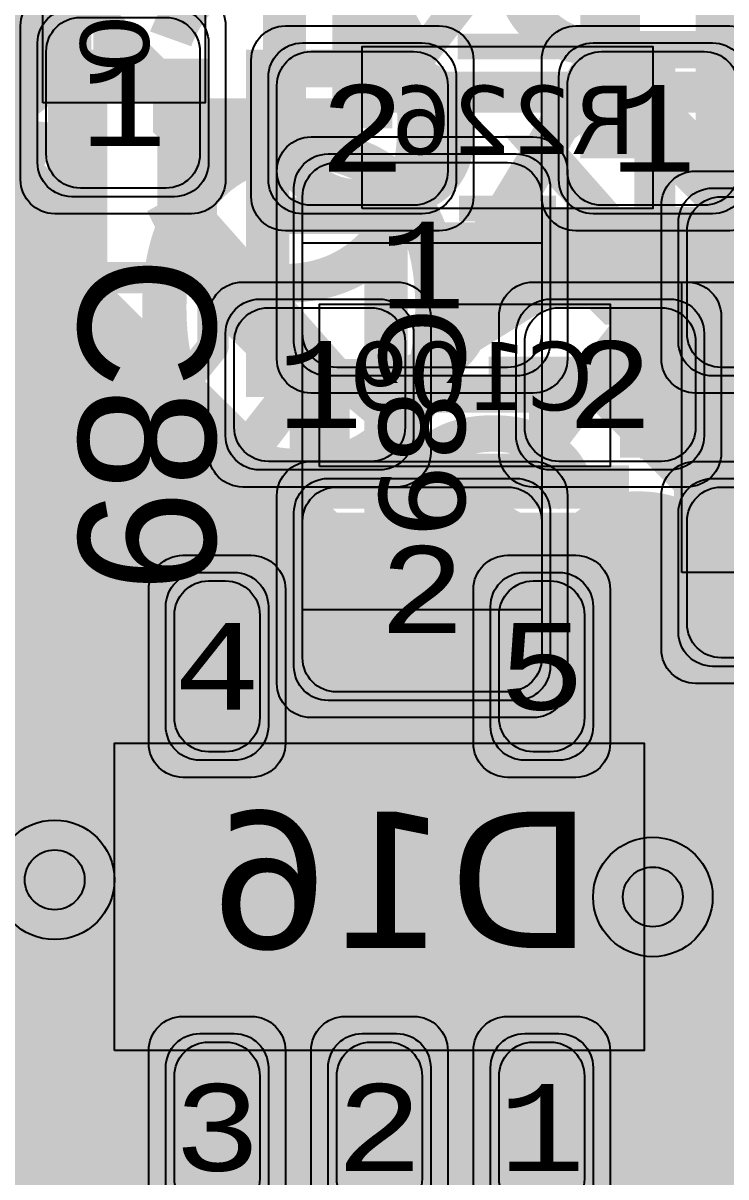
# Model space of a CAD drawing. Extents: x -98 to 119, y -207 to 98.
# Drawn here: x 20.41 to 24.53, y 19.36 to 26.12 of the extents above; entities that cross this region are included whole.
import ezdxf
from ezdxf.enums import TextEntityAlignment as Align

# ---------------------------------------------------------------- set-up
doc = ezdxf.new("R2010")
doc.units = 0
doc.header["$MEASUREMENT"] = 0
for name, color, linetype in [('ASSEMBLY_OUTLINES_BTM', 191, 'CONTINUOUS'), ('ASSEMBLY_OUTLINES_TOP', 102, 'CONTINUOUS'), ('ASSEMBLY_PART_NUMBERS_BTM', 191, 'CONTINUOUS'), ('ASSEMBLY_PART_NUMBERS_TOP', 102, 'CONTINUOUS'), ('ASSEMBLY_REF_DES_BTM', 191, 'CONTINUOUS'), ('ASSEMBLY_REF_DES_TOP', 102, 'CONTINUOUS'), ('BOARD_OUTLINE', 10, 'CONTINUOUS'), ('DRILL_DRAWING', 21, 'CONTINUOUS'), ('GENERATED_SILKSCREEN_BTM', 255, 'CONTINUOUS'), ('GENERATED_SILKSCREEN_TOP', 140, 'CONTINUOUS'), ('MANUFACTURING_OUTLINES', 10, 'CONTINUOUS'), ('PART_PADS_SMD_BTM', 230, 'CONTINUOUS'), ('PART_PADS_SMD_TOP', 150, 'CONTINUOUS'), ('PIN_NUMBERS_BTM', 8, 'CONTINUOUS'), ('PIN_NUMBERS_TOP', 8, 'CONTINUOUS'), ('PLACEMENT_OUTLINES_BTM', 222, 'CONTINUOUS'), ('PLACEMENT_OUTLINES_TOP', 130, 'CONTINUOUS'), ('PLANE_DATA_LAYER_BOTTOM', 230, 'CONTINUOUS'), ('PLANE_DATA_LAYER_TOP', 150, 'CONTINUOUS'), ('PLANE_SHAPES_LAYER_BOTTOM', 230, 'CONTINUOUS'), ('PLANE_SHAPES_LAYER_TOP', 150, 'CONTINUOUS'), ('ROUTE_BORDER', 151, 'CONTINUOUS'), ('SILKSCREEN_OUTLINES_BTM', 211, 'CONTINUOUS'), ('SILKSCREEN_OUTLINES_TOP', 150, 'CONTINUOUS'), ('SILKSCREEN_REF_DES_TOP', 150, 'CONTINUOUS'), ('SOLDERMASK_PADS_BTM', 12, 'CONTINUOUS'), ('SOLDERMASK_PADS_TOP', 180, 'CONTINUOUS'), ('SOLDERPASTE_PADS_BTM', 12, 'CONTINUOUS'), ('SOLDERPASTE_PADS_TOP', 180, 'CONTINUOUS'), ('TRACES_LAYER_BOTTOM', 230, 'CONTINUOUS'), ('TRACES_LAYER_TOP', 150, 'CONTINUOUS'), ('VIA_HOLES_LAYER_BOTTOM', 30, 'CONTINUOUS'), ('VIA_HOLES_LAYER_TOP', 30, 'CONTINUOUS'), ('VIA_PADS_LAYER_BOTTOM', 230, 'CONTINUOUS'), ('VIA_PADS_LAYER_TOP', 150, 'CONTINUOUS')]:
    doc.layers.add(name, color=color, linetype=linetype)
doc.styles.add('COURIER_NEW', font='COUR.TTF')
doc.styles.add('VERDANA', font='verdana.TTF')
doc.styles.add('VERIBEST_GERBER_0', font='txt')

msp = doc.modelspace()

# ---------------------------------------------------------------- hatches: boundary and pattern name
at = {"layer": 'PLANE_DATA_LAYER_BOTTOM'}
h = msp.add_hatch(color=256, dxfattribs=at)
h.paths.add_polyline_path([(-96.5, 0, -1), (96.5, 0, -1)], flags=0)
h.paths.add_polyline_path([(92.251979, -7.43598, 0.72698816), (92.479659, -3.637852, -0.30860979), (92.431259, -3.566904, -0.00963525), (92.431316, -3.563968, 0.00963501), (92.5, -0.000006), (92.5, 0.000001, 0.05332526), (90.407665, 19.562826, -0.05332692), (90.405941, 19.578942), (90.405941, 19.578943, -0.23821791), (90.436919, 19.640273, 0.66175504), (89.584154, 23.221888, -0.29529758), (89.523137, 23.277841, 0.02240102), (87.08146, 31.194059, -0.0862063), (87.076996, 31.219756), (87.076996, 31.219757, -0.21018391), (87.101696, 31.275919, 0.67938251), (85.774921, 34.749845, -0.30186499), (85.705267, 34.797373, 0.04791583), (77.514669, 50.475005, -0.14530744), (77.502324, 50.516585, -0.1239887), (77.511414, 50.552678, 0.60660899), (75.516892, 53.486368, -0.27423899), (75.44586, 53.517962, 0.02152308), (70.565432, 59.806101, -0.17759524), (70.547363, 59.855368), (70.547363, 59.855369, -0.1118333), (70.5548, 59.888203, 0.66175545), (68.116894, 62.64715, -0.29529737), (68.036725, 62.667806, 0.05833458), (51.722715, 76.687749, -0.24933783), (51.689123, 76.750923), (51.689123, 76.750924, -0.06075989), (51.691357, 76.76924, 0.7149664), (48.509213, 78.818582, -0.31487112), (48.42205, 78.81342, 0.02280668), (41.042088, 82.896302, -0.28513695), (40.999698, 82.964591), (40.999698, 82.964596, -0.00424702), (40.999709, 82.965891, 0.64704661), (37.697353, 84.5176, -0.28975486), (37.616734, 84.505806, 0.05294354), (19.031563, 90.52099, -0.30833592), (18.972104, 90.582877, 0.69698225), (15.284156, 91.27756, -0.30833961), (15.206255, 91.241547, 0.02237069), (6.993138, 92.235275, -0.31520437), (6.925536, 92.290658, 0.71588806), (3.14462, 92.496703, -0.31520526), (3.0714, 92.448994, 0.06346806), (-20.215283, 90.264015, -0.32014225), (-20.296827, 90.298428, 0.72963938), (-23.995319, 89.386755, -0.32014403), (-24.051528, 89.318386, 0.01866354), (-30.645576, 87.275991, -0.30986574), (-30.72878, 87.298418, 0.70117084), (-34.249879, 85.978007, -0.00275269), (-34.249874, 85.977168, -0.30685575), (-34.29782, 85.9064, 0.04916641), (-50.410548, 77.556603, -0.32354836), (-50.499711, 77.561018, 0.73921276), (-53.660594, 75.408706, -0.07516987), (-53.657188, 75.386179), (-53.657188, 75.386178, -0.24247942), (-53.68916, 75.324127, 0.01996774), (-59.527063, 70.80098, -0.29848709), (-59.610009, 70.791065, 0.55672441), (-62.5, 69), (-62.5, 68.999999, 0.08270852), (-62.392031, 68.351756, -0.29848757), (-62.412702, 68.270818, 0.06718659), (-78.279974, 49.27977, -0.27781781), (-78.350169, 49.24438, 0.43635087), (-80.5, 47.25), (-80.5, 47.249999, 0.14146633), (-80.192238, 46.184011, -0.14146588), (-80.180512, 46.143397), (-80.180512, 46.143396, -0.13119073), (-80.190652, 46.105416, 0.01929482), (-83.506407, 39.786053, -0.3122068), (-83.581614, 39.742899, 0.43912347), (-85.75, 37.75, 0.20482962), (-85.131688, 36.303992, -0.20483071), (-85.10813, 36.248899), (-85.10813, 36.248898, -0.10091901), (-85.114214, 36.219062, 0.04809776), (-90.466303, 19.289839, -0.31487042), (-90.530154, 19.230281, 0.71496565), (-91.24073, 15.512631, -0.26937831), (-91.202277, 15.446437), (-91.202277, 15.446436, -0.04192983), (-91.203345, 15.433723, 0.01884133), (-92.106444, 8.523669, -0.32827121), (-92.166453, 8.456161, 0.35402801), (-93.75, 6.5), (-93.75, 6.499999, 0.3147083), (-92.438077, 4.622088, -0.31470689), (-92.388093, 4.55054), (-92.388093, 4.550537, -0.01228575), (-92.388185, 4.546794, 0.01229418), (-92.5, 0.00001), (-92.5, -0.000004, 0.05293339), (-90.438132, -19.421494, -0.32940864), (-90.475468, -19.504015, 0.27173254), (-91.5, -21.25, 0.40159771), (-89.586502, -23.248128, -0.32940451), (-89.516056, -23.305059, 0.02130735), (-87.207653, -30.839509, -0.32217733), (-87.232533, -30.924924, 0.23066593), (-88, -32.499999), (-88, -32.5, 0.43149503), (-85.882787, -34.496562, -0.3221788), (-85.807634, -34.544174, 0.04801617), (-77.643233, -50.277018, -0.30387878), (-77.644537, -50.3618, 0.152519), (-78, -51.499999), (-78, -51.5, 0.48198292), (-75.552374, -53.449264, -0.30388342), (-75.473145, -53.479475, 0.02199125), (-70.483925, -59.90214, -0.3186215), (-70.47622, -59.989968, 0.72539906), (-67.952631, -62.834176, -0.31862421), (-67.866344, -62.852281, 0.06239253), (-50.265124, -77.650932, -0.25435623), (-50.230332, -77.714899), (-50.230332, -77.7149, -0.03445317), (-50.231054, -77.725364, 0.03445193), (-50.25, -78), (-50.25, -78.000001, 0.60330822), (-47.119729, -79.649997, -0.29136265), (-47.037917, -79.64725, 0.02294124), (-39.54278, -83.621879, -0.2900128), (-39.499155, -83.690765), (-39.499155, -83.690766, -0.00713035), (-39.499186, -83.692939, 0.00713296), (-39.5, -83.749994), (-39.5, -83.75, 0.65808296), (-36.126004, -85.203319, -0.29776298), (-36.043963, -85.188513, 0.04901634), (-18.771876, -90.575199, -0.30186131), (-18.712566, -90.635139, 0.67938177), (-15.056336, -91.31372, -0.30186438), (-14.979467, -91.279054, 0.02174912), (-6.993138, -92.235275, -0.31520437), (-6.925536, -92.290658, 0.71588806), (-3.14462, -92.496703, -0.31520526), (-3.0714, -92.448994, 0.06250827), (19.869968, -90.340657, -0.3455664), (19.954737, -90.381493, 0.79435682), (23.75, -89.500001), (23.75, -89.499973, 0.00508686), (23.749586, -89.459281, -0.34558849), (23.806159, -89.384097, 0.02146945), (31.383958, -87.013201, -0.31444693), (31.468175, -87.035889, 0.70013084), (35, -85.75), (35, -85.749988, 0.00909926), (34.998675, -85.677212, -0.00905723), (34.998625, -85.674452), (34.998625, -85.674439, -0.3044722), (35.045955, -85.60392, 0.04798546), (50.721249, -77.353765, -0.31444166), (50.808431, -77.356288, 0.61621831), (54, -75.75), (54, -75.749999, 0.06775817), (53.927211, -75.215343, -0.06775352), (53.924438, -75.194974), (53.924438, -75.194973, -0.24153729), (53.95619, -75.13308, 0.02236582), (60.452055, -70.01285, -0.31311155), (60.538488, -70.003709, 0.71009535), (63.344013, -67.475653, -0.09971759), (63.33807, -67.446151), (63.33807, -67.44615, -0.20692806), (63.362073, -67.390635, 0.05820555), (77.187807, -50.973449, -0.31748667), (77.269693, -50.94147, 0.72222414), (79.294241, -47.729048, -0.17387366), (79.276877, -47.680625, -0.13609457), (79.287761, -47.641379, 0.02052348), (82.926938, -40.980152, -0.3530032), (83.013777, -40.939997, 0.48811211), (85.5, -39), (85.5, -38.999999, 0.2400736), (84.675602, -37.381988, -0.24007295), (84.644192, -37.320342), (84.644192, -37.320341, -0.10410562), (84.650658, -37.289623, 0.05054674), (90.411157, -19.546683, -0.32146983), (90.476988, -19.487077, 0.38127918), (92.25, -17.5, 0.2751437), (91.203224, -15.741772, -0.27514249), (91.163342, -15.674784), (91.163342, -15.674783, -0.04255495), (91.164442, -15.661882, 0.02223578), (92.195155, -7.50356, -0.31919634)], flags=0)
at = {"layer": 'PLANE_DATA_LAYER_TOP'}
for points in [[(24.45, 22.9), (23.9238, 22.9)], [(23.3, 22.8), (23.8262, 22.8)], [(22.75, 22.35), (22.75, 21.8238)]]:
    msp.add_hatch(color=256, dxfattribs=at).paths.add_polyline_path(points, is_closed=False, flags=0)
at = {"layer": 'PLANE_SHAPES_LAYER_BOTTOM'}
h = msp.add_hatch(color=256, dxfattribs=at)
h.paths.add_polyline_path([(-96.5, 0, -1), (96.5, 0, -1)], flags=0)
h.paths.add_polyline_path([(-92.5, 0, -1), (92.5, 0, -1)], flags=0)
at = {"layer": 'PLANE_SHAPES_LAYER_TOP'}
h = msp.add_hatch(color=256, dxfattribs=at)
h.paths.add_polyline_path([(-96.31345, 0, -1), (96.81345, 0, -1)], flags=0)
h.paths.add_polyline_path([(-92.25, 0, -1), (92.75, 0, -1)], flags=0)
h = msp.add_hatch(color=256, dxfattribs=at)
h.paths.add_polyline_path([(46.25, -35.15), (43.875, -38), (28.75, -38), (32.25, -34.5), (32.25, -30.5), (35.75, -30.5), (35.75, -27), (14.25, -27), (14.25, -24), (-10, -24), (-10, -18.75), (1.75, -18.75), (1.75, -9.25), (-10, -9.25), (-10, 32.75), (1.75, 32.75), (1.75, 34.25), (20.25, 34.25), (20.25, 25.25), (22.25, 23.25), (34.5, 23.25), (34.5, -26.5), (41.25, -26.5), (41.25, -20.5), (46.25, -20.5)])
h.paths.add_polyline_path([(-8.75, 10.25), (-8.75, 19.5), (1.25, 19.5), (1.25, 10.25)], flags=16)
h.paths.add_polyline_path([(6, 27.25), (6, 29.75), (15.45, 29.75), (15.45, 27.25)], flags=16)
at = {"layer": 'VIA_HOLES_LAYER_BOTTOM'}
h = msp.add_hatch(color=256, dxfattribs=at)
edge = h.paths.add_edge_path()
edge.add_arc((20.6, 21.1), 0.175, 0, 360)
h = msp.add_hatch(color=256, dxfattribs=at)
edge = h.paths.add_edge_path()
edge.add_arc((24.1, 21), 0.175, 0, 360)
at = {"layer": 'VIA_HOLES_LAYER_TOP'}
h = msp.add_hatch(color=256, dxfattribs=at)
edge = h.paths.add_edge_path()
edge.add_arc((20.6, 21.1), 0.175, 0, 360)
h = msp.add_hatch(color=256, dxfattribs=at)
edge = h.paths.add_edge_path()
edge.add_arc((24.1, 21), 0.175, 0, 360)

# ---------------------------------------------------------------- linework, layer by layer
at = {"layer": 'ASSEMBLY_OUTLINES_BTM'}
for points in [[(20.53, 25.65), (20.53, 27.35), (21.48, 27.35), (21.48, 25.65)], [(22.4, 25.03), (22.4, 25.98), (24.1, 25.98), (24.1, 25.03)], [(22.15, 23.52), (22.15, 24.47), (23.85, 24.47), (23.85, 23.52)]]:
    msp.add_lwpolyline(points, close=True, dxfattribs=at)
at = {"layer": 'ASSEMBLY_OUTLINES_BTM', "const_width": 0.1}
msp.add_lwpolyline([(20.95, 20.1), (20.95, 21.9), (24.05, 21.9), (24.05, 20.1)], close=True, dxfattribs=at)
at = {"layer": 'ASSEMBLY_OUTLINES_TOP'}
for points in [[(22.05, 22.68), (22.05, 24.83), (23.45, 24.83), (23.45, 22.68)], [(24.27, 22.9), (24.27, 24.6), (25.22, 24.6), (25.22, 22.9)]]:
    msp.add_lwpolyline(points, close=True, dxfattribs=at)
at = {"layer": 'BOARD_OUTLINE', "const_width": 0.1}
msp.add_lwpolyline([(-97.5, 0, -1), (97.5, 0, -1)], format="xyb", close=True, dxfattribs=at)
at = {"layer": 'GENERATED_SILKSCREEN_BTM', "const_width": 0.15}
for points in [[(23.542098, 25.980005, 0.00001223), (23.542089, 25.979995), (22.957911, 25.979995, 0.00001223), (22.957902, 25.980005), (23.542098, 25.980005)], [(23.533844, 25.029995), (22.966156, 25.029995, 0.00001164), (22.966164, 25.030005), (23.533836, 25.030005, 0.00001164), (23.533844, 25.029995)], [(23.283844, 24.470005, 0.00001164), (23.283836, 24.469995), (22.716164, 24.469995, 0.00001164), (22.716156, 24.470005), (23.283844, 24.470005)], [(23.292098, 23.519995), (22.707902, 23.519995, 0.00001223), (22.707911, 23.520005), (23.292089, 23.520005, 0.00001223), (23.292098, 23.519995)], [(21.193828, 21.899995), (20.950005, 21.899995), (20.950005, 21.341084, 0.0000106), (20.949995, 21.341099), (20.949995, 21.9, -0.41421356), (20.95, 21.900005), (21.193824, 21.900005, 0.00000979), (21.193828, 21.899995)], [(23.093828, 21.899995), (21.906172, 21.899995, 0.00000979), (21.906176, 21.900005), (23.093824, 21.900005, 0.00000979), (23.093828, 21.899995)], [(24.050005, 21.422049, 0.00000591), (24.049995, 21.422048), (24.049995, 21.899995), (23.806172, 21.899995, 0.00000979), (23.806176, 21.900005), (24.05, 21.900005, -0.41421356), (24.050005, 21.9), (24.050005, 21.422049)], [(21.193828, 20.100005, 0.00000979), (21.193824, 20.099995), (20.95, 20.099995, -0.41421356), (20.949995, 20.1), (20.949995, 20.858901, 0.0000106), (20.950005, 20.858916), (20.950005, 20.100005), (21.193828, 20.100005)], [(24.050005, 20.1, -0.41421356), (24.05, 20.099995), (23.806176, 20.099995, 0.00000979), (23.806172, 20.100005), (24.049995, 20.100005), (24.049995, 20.577952, 0.00000591), (24.050005, 20.577951), (24.050005, 20.1)], [(22.143828, 20.100005, 0.00000979), (22.143824, 20.099995), (21.906176, 20.099995, 0.00000979), (21.906172, 20.100005), (22.143828, 20.100005)], [(23.093828, 20.100005, 0.00000979), (23.093824, 20.099995), (22.856176, 20.099995, 0.00000979), (22.856172, 20.100005), (23.093828, 20.100005)]]:
    msp.add_lwpolyline(points, format="xyb", dxfattribs=at)
at = {"layer": 'GENERATED_SILKSCREEN_TOP', "const_width": 0.15}
for points in [[(20.7464, 24.5004), (20.856, 24.6348), (20.8584, 24.6388), (20.8616, 24.6396), (20.8648, 24.6412), (20.8688, 24.642), (21.4176, 24.642), (21.4216, 24.6412), (21.4248, 24.6396), (21.4272, 24.638), (21.428, 24.6372), (21.4304, 24.6348), (21.54, 24.5004), (21.5408, 24.498), (21.5416, 24.4956), (21.5424, 24.4948), (21.5432, 24.4916), (21.5432, 24.222), (21.5424, 24.218), (21.5416, 24.2164), (21.5408, 24.214), (21.54, 24.2116), (21.4304, 24.0764), (21.4264, 24.0732), (21.42, 24.0716), (21.416, 24.0724), (21.412, 24.074), (21.408, 24.0764), (21.4048, 24.0804), (21.4024, 24.0844), (21.4016, 24.0884), (21.4016, 24.0924), (21.404, 24.0956), (21.5104, 24.2276), (21.5104, 24.486), (21.4096, 24.6092), (20.8768, 24.6092), (20.776, 24.486), (20.776, 24.2276), (20.8824, 24.0956), (20.8848, 24.0924), (20.8848, 24.0884), (20.884, 24.0844), (20.8816, 24.0804), (20.8784, 24.0764), (20.8744, 24.074), (20.8704, 24.0724), (20.8648, 24.0716), (20.86, 24.0732), (20.856, 24.0764), (20.7464, 24.2116), (20.7448, 24.2148), (20.744, 24.2156), (20.744, 24.218), (20.744, 24.2188), (20.7432, 24.2196), (20.7432, 24.222), (20.7432, 24.4916), (20.744, 24.4948), (20.7448, 24.498), (20.7464, 24.5004)], [(21.248, 23.3508), (21.1712, 23.3764), (21.0944, 23.3508), (21.092, 23.3508), (21.0888, 23.35), (20.8416, 23.35), (20.8392, 23.35), (20.8368, 23.3508), (20.8336, 23.3516), (20.8304, 23.3548), (20.748, 23.4348), (20.7448, 23.438), (20.744, 23.4428), (20.7432, 23.446), (20.7432, 23.7396), (20.7432, 23.742), (20.744, 23.7444), (20.7448, 23.7476), (20.748, 23.7508), (20.8304, 23.8308), (20.8336, 23.834), (20.8368, 23.8356), (20.8416, 23.8356), (21.0888, 23.8356), (21.092, 23.8356), (21.0936, 23.8356), (21.0944, 23.8348), (21.1712, 23.8092), (21.248, 23.8348), (21.2488, 23.8356), (21.2536, 23.8356), (21.4456, 23.8356), (21.4488, 23.8356), (21.4528, 23.834), (21.4568, 23.8308), (21.5392, 23.7508), (21.5416, 23.7476), (21.5424, 23.7444), (21.5432, 23.742), (21.5432, 23.7396), (21.5432, 23.446), (21.5424, 23.4428), (21.5416, 23.438), (21.5392, 23.4348), (21.4568, 23.3548), (21.452, 23.3516), (21.4488, 23.3508), (21.4456, 23.35), (21.2536, 23.35), (21.2504, 23.35), (21.2488, 23.3508), (21.248, 23.3508)], [(21.0856, 23.8036), (20.8488, 23.8036), (20.776, 23.7316), (20.776, 23.4524), (20.8488, 23.382), (21.0856, 23.382), (21.1544, 23.4052), (21.1544, 23.782), (21.0856, 23.8036)], [(21.4368, 23.8036), (21.2552, 23.8036), (21.1864, 23.782), (21.1864, 23.4052), (21.2552, 23.382), (21.4368, 23.382), (21.5104, 23.4524), (21.5104, 23.7316), (21.4368, 23.8036)], [(20.7464, 22.9972), (20.856, 23.1316), (20.86, 23.1356), (20.8648, 23.1364), (20.8704, 23.1356), (20.876, 23.1324), (20.8808, 23.1292), (20.8832, 23.1236), (20.884, 23.1188), (20.8824, 23.1132), (20.776, 22.9828), (20.776, 22.7244), (20.8768, 22.5996), (21.164, 22.5996), (21.076, 22.7084), (21.0744, 22.7116), (21.0736, 22.7124), (21.0728, 22.7148), (21.0728, 22.718), (21.0728, 22.9876), (21.0728, 22.9908), (21.0752, 22.9956), (21.076, 22.9972), (21.1848, 23.1316), (21.1856, 23.1332), (21.1872, 23.1348), (21.1896, 23.1364), (21.1952, 23.138), (21.1984, 23.1388), (21.4176, 23.1388), (21.4216, 23.138), (21.4248, 23.1364), (21.4272, 23.1348), (21.428, 23.1332), (21.4304, 23.1316), (21.54, 22.9972), (21.5408, 22.994), (21.5416, 22.9916), (21.5424, 22.9908), (21.5432, 22.9876), (21.5432, 22.718), (21.5424, 22.7148), (21.5424, 22.714), (21.5416, 22.7132), (21.5408, 22.7108), (21.54, 22.7076), (21.4304, 22.5732), (21.4272, 22.5708), (21.4232, 22.57), (21.4208, 22.5684), (21.4176, 22.5676), (20.8688, 22.5676), (20.8664, 22.5684), (20.8608, 22.57), (20.8592, 22.5708), (20.856, 22.5732), (20.7464, 22.7076), (20.7448, 22.7116), (20.744, 22.7124), (20.744, 22.714), (20.744, 22.7156), (20.7432, 22.7164), (20.7432, 22.718), (20.7432, 22.9876), (20.744, 22.9908), (20.7448, 22.994), (20.7464, 22.9972)], [(21.4096, 23.106), (21.2064, 23.106), (21.1048, 22.9828), (21.1048, 22.7244), (21.2064, 22.5996), (21.4096, 22.5996), (21.5104, 22.7244), (21.5104, 22.9828), (21.4096, 23.106)]]:
    msp.add_lwpolyline(points, dxfattribs=at)
for points in [[(22.050005, 23.480492, 0.0000111), (22.049995, 23.480485), (22.049995, 24.019515, 0.0000111), (22.050005, 24.019508), (22.050005, 23.480492)], [(23.450005, 23.480485, 0.0000111), (23.449995, 23.480492), (23.449995, 24.019508, 0.0000111), (23.450005, 24.019515), (23.450005, 23.480485)], [(24.270005, 23.457911, 0.00001223), (24.269995, 23.457902), (24.269995, 24.042098, 0.00001223), (24.270005, 24.042089), (24.270005, 23.457911)]]:
    msp.add_lwpolyline(points, format="xyb", dxfattribs=at)
at = {"layer": 'MANUFACTURING_OUTLINES'}
msp.add_circle((0, 0), 97.575405, dxfattribs=at)
at = {"layer": 'PART_PADS_SMD_BTM'}
for points in [[(20.7, 25.1, -0.41421356), (20.5, 25.3), (20.5, 26, -0.41421356), (20.7, 26.2), (21.3, 26.2, -0.41421356), (21.5, 26), (21.5, 25.3, -0.41421356), (21.3, 25.1)], [(22.95, 25.2, -0.41421356), (22.75, 25), (22.05, 25, -0.41421356), (21.85, 25.2), (21.85, 25.8, -0.41421356), (22.05, 26), (22.75, 26, -0.41421356), (22.95, 25.8)], [(24.65, 25.2, -0.41421356), (24.45, 25), (23.75, 25, -0.41421356), (23.55, 25.2), (23.55, 25.8, -0.41421356), (23.75, 26), (24.45, 26, -0.41421356), (24.65, 25.8)], [(21.6, 24.3, -0.41421356), (21.8, 24.5), (22.5, 24.5, -0.41421356), (22.7, 24.3), (22.7, 23.7, -0.41421356), (22.5, 23.5), (21.8, 23.5, -0.41421356), (21.6, 23.7)], [(23.3, 24.3, -0.41421356), (23.5, 24.5), (24.2, 24.5, -0.41421356), (24.4, 24.3), (24.4, 23.7, -0.41421356), (24.2, 23.5), (23.5, 23.5, -0.41421356), (23.3, 23.7)], [(21.45, 21.8, -0.41421356), (21.25, 22), (21.25, 22.7, -0.41421356), (21.45, 22.9), (21.65, 22.9, -0.41421356), (21.85, 22.7), (21.85, 22, -0.41421356), (21.65, 21.8)], [(23.35, 21.8, -0.41421356), (23.15, 22), (23.15, 22.7, -0.41421356), (23.35, 22.9), (23.55, 22.9, -0.41421356), (23.75, 22.7), (23.75, 22, -0.41421356), (23.55, 21.8)], [(21.45, 19.1, -0.41421356), (21.25, 19.3), (21.25, 20, -0.41421356), (21.45, 20.2), (21.65, 20.2, -0.41421356), (21.85, 20), (21.85, 19.3, -0.41421356), (21.65, 19.1)], [(22.4, 19.1, -0.41421356), (22.2, 19.3), (22.2, 20, -0.41421356), (22.4, 20.2), (22.6, 20.2, -0.41421356), (22.8, 20), (22.8, 19.3, -0.41421356), (22.6, 19.1)], [(23.35, 19.1, -0.41421356), (23.15, 19.3), (23.15, 20, -0.41421356), (23.35, 20.2), (23.55, 20.2, -0.41421356), (23.75, 20), (23.75, 19.3, -0.41421356), (23.55, 19.1)]]:
    msp.add_lwpolyline(points, format="xyb", close=True, dxfattribs=at)
at = {"layer": 'PART_PADS_SMD_TOP'}
for points in [[(22, 25.15, -0.41421356), (22.2, 25.35), (23.3, 25.35, -0.41421356), (23.5, 25.15), (23.5, 24.25, -0.41421356), (23.3, 24.05), (22.2, 24.05, -0.41421356), (22, 24.25)], [(24.45, 24.05, -0.41421356), (24.25, 24.25), (24.25, 24.95, -0.41421356), (24.45, 25.15), (25.05, 25.15, -0.41421356), (25.25, 24.95), (25.25, 24.25, -0.41421356), (25.05, 24.05)], [(22, 23.25, -0.41421356), (22.2, 23.45), (23.3, 23.45, -0.41421356), (23.5, 23.25), (23.5, 22.35, -0.41421356), (23.3, 22.15), (22.2, 22.15, -0.41421356), (22, 22.35)], [(24.45, 22.35, -0.41421356), (24.25, 22.55), (24.25, 23.25, -0.41421356), (24.45, 23.45), (25.05, 23.45, -0.41421356), (25.25, 23.25), (25.25, 22.55, -0.41421356), (25.05, 22.35)]]:
    msp.add_lwpolyline(points, format="xyb", close=True, dxfattribs=at)
at = {"layer": 'PLACEMENT_OUTLINES_BTM'}
for points in [[(20.53, 25.65), (20.53, 27.35), (21.48, 27.35), (21.48, 25.65)], [(22.4, 25.03), (22.4, 25.98), (24.1, 25.98), (24.1, 25.03)], [(22.15, 23.52), (22.15, 24.47), (23.85, 24.47), (23.85, 23.52)], [(20.95, 20.1), (20.95, 21.9), (24.05, 21.9), (24.05, 20.1)]]:
    msp.add_lwpolyline(points, close=True, dxfattribs=at)
at = {"layer": 'PLACEMENT_OUTLINES_TOP'}
for points in [[(22.05, 22.68), (22.05, 24.83), (23.45, 24.83), (23.45, 22.68)], [(24.27, 22.9), (24.27, 24.6), (25.22, 24.6), (25.22, 22.9)]]:
    msp.add_lwpolyline(points, close=True, dxfattribs=at)
at = {"layer": 'PLANE_DATA_LAYER_TOP', "const_width": 0.25}
for points in [[(24.45, 22.9), (23.9238, 22.9)], [(23.3, 22.8), (23.8262, 22.8)], [(22.75, 22.35), (22.75, 21.8238)]]:
    msp.add_lwpolyline(points, dxfattribs=at)
at = {"layer": 'ROUTE_BORDER'}
msp.add_circle((0, 0), 96.5, dxfattribs=at)
at = {"layer": 'SILKSCREEN_OUTLINES_BTM'}
for points in [[(20.53, 25.65), (20.53, 27.35), (21.48, 27.35), (21.48, 25.65)], [(22.4, 25.03), (22.4, 25.98), (24.1, 25.98), (24.1, 25.03)], [(22.15, 23.52), (22.15, 24.47), (23.85, 24.47), (23.85, 23.52)], [(20.95, 20.1), (20.95, 21.9), (24.05, 21.9), (24.05, 20.1)]]:
    msp.add_lwpolyline(points, close=True, dxfattribs=at)
at = {"layer": 'SILKSCREEN_OUTLINES_TOP'}
for points in [[(22.05, 22.68), (22.05, 24.83), (23.45, 24.83), (23.45, 22.68)], [(24.27, 22.9), (24.27, 24.6), (25.22, 24.6), (25.22, 22.9)]]:
    msp.add_lwpolyline(points, close=True, dxfattribs=at)
at = {"layer": 'SOLDERMASK_PADS_BTM'}
for points in [[(20.6, 25, -0.41421356), (20.4, 25.2), (20.4, 26.1, -0.41421356), (20.6, 26.3), (21.4, 26.3, -0.41421356), (21.6, 26.1), (21.6, 25.2, -0.41421356), (21.4, 25)], [(23.05, 25.1, -0.41421356), (22.85, 24.9), (21.95, 24.9, -0.41421356), (21.75, 25.1), (21.75, 25.9, -0.41421356), (21.95, 26.1), (22.85, 26.1, -0.41421356), (23.05, 25.9)], [(24.75, 25.1, -0.41421356), (24.55, 24.9), (23.65, 24.9, -0.41421356), (23.45, 25.1), (23.45, 25.9, -0.41421356), (23.65, 26.1), (24.55, 26.1, -0.41421356), (24.75, 25.9)], [(21.5, 24.4, -0.41421356), (21.7, 24.6), (22.6, 24.6, -0.41421356), (22.8, 24.4), (22.8, 23.6, -0.41421356), (22.6, 23.4), (21.7, 23.4, -0.41421356), (21.5, 23.6)], [(23.2, 24.4, -0.41421356), (23.4, 24.6), (24.3, 24.6, -0.41421356), (24.5, 24.4), (24.5, 23.6, -0.41421356), (24.3, 23.4), (23.4, 23.4, -0.41421356), (23.2, 23.6)], [(21.35, 21.7, -0.41421356), (21.15, 21.9), (21.15, 22.8, -0.41421356), (21.35, 23), (21.75, 23, -0.41421356), (21.95, 22.8), (21.95, 21.9, -0.41421356), (21.75, 21.7)], [(23.25, 21.7, -0.41421356), (23.05, 21.9), (23.05, 22.8, -0.41421356), (23.25, 23), (23.65, 23, -0.41421356), (23.85, 22.8), (23.85, 21.9, -0.41421356), (23.65, 21.7)], [(21.35, 19, -0.41421356), (21.15, 19.2), (21.15, 20.1, -0.41421356), (21.35, 20.3), (21.75, 20.3, -0.41421356), (21.95, 20.1), (21.95, 19.2, -0.41421356), (21.75, 19)], [(22.3, 19, -0.41421356), (22.1, 19.2), (22.1, 20.1, -0.41421356), (22.3, 20.3), (22.7, 20.3, -0.41421356), (22.9, 20.1), (22.9, 19.2, -0.41421356), (22.7, 19)], [(23.25, 19, -0.41421356), (23.05, 19.2), (23.05, 20.1, -0.41421356), (23.25, 20.3), (23.65, 20.3, -0.41421356), (23.85, 20.1), (23.85, 19.2, -0.41421356), (23.65, 19)]]:
    msp.add_lwpolyline(points, format="xyb", close=True, dxfattribs=at)
at = {"layer": 'SOLDERMASK_PADS_TOP'}
for points in [[(21.9, 25.25, -0.41421356), (22.1, 25.45), (23.4, 25.45, -0.41421356), (23.6, 25.25), (23.6, 24.15, -0.41421356), (23.4, 23.95), (22.1, 23.95, -0.41421356), (21.9, 24.15)], [(24.35, 23.95, -0.41421356), (24.15, 24.15), (24.15, 25.05, -0.41421356), (24.35, 25.25), (25.15, 25.25, -0.41421356), (25.35, 25.05), (25.35, 24.15, -0.41421356), (25.15, 23.95)], [(21.9, 23.35, -0.41421356), (22.1, 23.55), (23.4, 23.55, -0.41421356), (23.6, 23.35), (23.6, 22.25, -0.41421356), (23.4, 22.05), (22.1, 22.05, -0.41421356), (21.9, 22.25)], [(24.35, 22.25, -0.41421356), (24.15, 22.45), (24.15, 23.35, -0.41421356), (24.35, 23.55), (25.15, 23.55, -0.41421356), (25.35, 23.35), (25.35, 22.45, -0.41421356), (25.15, 22.25)]]:
    msp.add_lwpolyline(points, format="xyb", close=True, dxfattribs=at)
at = {"layer": 'SOLDERPASTE_PADS_BTM'}
for points in [[(20.75, 25.15, -0.41421356), (20.55, 25.35), (20.55, 25.95, -0.41421356), (20.75, 26.15), (21.25, 26.15, -0.41421356), (21.45, 25.95), (21.45, 25.35, -0.41421356), (21.25, 25.15)], [(22.9, 25.25, -0.41421356), (22.7, 25.05), (22.1, 25.05, -0.41421356), (21.9, 25.25), (21.9, 25.75, -0.41421356), (22.1, 25.95), (22.7, 25.95, -0.41421356), (22.9, 25.75)], [(24.6, 25.25, -0.41421356), (24.4, 25.05), (23.8, 25.05, -0.41421356), (23.6, 25.25), (23.6, 25.75, -0.41421356), (23.8, 25.95), (24.4, 25.95, -0.41421356), (24.6, 25.75)], [(21.65, 24.25, -0.41421356), (21.85, 24.45), (22.45, 24.45, -0.41421356), (22.65, 24.25), (22.65, 23.75, -0.41421356), (22.45, 23.55), (21.85, 23.55, -0.41421356), (21.65, 23.75)], [(23.35, 24.25, -0.41421356), (23.55, 24.45), (24.15, 24.45, -0.41421356), (24.35, 24.25), (24.35, 23.75, -0.41421356), (24.15, 23.55), (23.55, 23.55, -0.41421356), (23.35, 23.75)], [(21.5, 21.85, -0.41421356), (21.3, 22.05), (21.3, 22.65, -0.41421356), (21.5, 22.85), (21.6, 22.85, -0.41421356), (21.8, 22.65), (21.8, 22.05, -0.41421356), (21.6, 21.85)], [(23.4, 21.85, -0.41421356), (23.2, 22.05), (23.2, 22.65, -0.41421356), (23.4, 22.85), (23.5, 22.85, -0.41421356), (23.7, 22.65), (23.7, 22.05, -0.41421356), (23.5, 21.85)], [(21.5, 19.15, -0.41421356), (21.3, 19.35), (21.3, 19.95, -0.41421356), (21.5, 20.15), (21.6, 20.15, -0.41421356), (21.8, 19.95), (21.8, 19.35, -0.41421356), (21.6, 19.15)], [(22.45, 19.15, -0.41421356), (22.25, 19.35), (22.25, 19.95, -0.41421356), (22.45, 20.15), (22.55, 20.15, -0.41421356), (22.75, 19.95), (22.75, 19.35, -0.41421356), (22.55, 19.15)], [(23.4, 19.15, -0.41421356), (23.2, 19.35), (23.2, 19.95, -0.41421356), (23.4, 20.15), (23.5, 20.15, -0.41421356), (23.7, 19.95), (23.7, 19.35, -0.41421356), (23.5, 19.15)]]:
    msp.add_lwpolyline(points, format="xyb", close=True, dxfattribs=at)
at = {"layer": 'SOLDERPASTE_PADS_TOP'}
for points in [[(22.05, 25.1, -0.41421356), (22.25, 25.3), (23.25, 25.3, -0.41421356), (23.45, 25.1), (23.45, 24.3, -0.41421356), (23.25, 24.1), (22.25, 24.1, -0.41421356), (22.05, 24.3)], [(24.5, 24.1, -0.41421356), (24.3, 24.3), (24.3, 24.9, -0.41421356), (24.5, 25.1), (25, 25.1, -0.41421356), (25.2, 24.9), (25.2, 24.3, -0.41421356), (25, 24.1)], [(22.05, 23.2, -0.41421356), (22.25, 23.4), (23.25, 23.4, -0.41421356), (23.45, 23.2), (23.45, 22.4, -0.41421356), (23.25, 22.2), (22.25, 22.2, -0.41421356), (22.05, 22.4)], [(24.5, 22.4, -0.41421356), (24.3, 22.6), (24.3, 23.2, -0.41421356), (24.5, 23.4), (25, 23.4, -0.41421356), (25.2, 23.2), (25.2, 22.6, -0.41421356), (25, 22.4)]]:
    msp.add_lwpolyline(points, format="xyb", close=True, dxfattribs=at)
at = {"layer": 'TRACES_LAYER_BOTTOM'}
for points, const_width in [([(22.4, 25.5), (22.4, 27.25), (22.9, 27.25)], 0.35), ([(24.1, 25.5), (23.85, 25.5), (23.85, 26.55), (24.55, 27.25), (24.6, 27.25)], 0.35), ([(21.375, 25.525), (21, 25.9), (21, 25.65)], 0.35), ([(21.375, 25.525), (21.375, 24.775), (22.15, 24)], 0.35), ([(22.4, 25.5), (21.4, 25.5), (21.375, 25.525)], 0.35), ([(25.9, 24.5), (25.075, 24.5), (24.785876, 24.789124), (24.785876, 24.864124), (24.15, 25.5), (24.1, 25.5)], 0.35), ([(22.15, 24), (22.15, 23.525), (21.55, 22.925), (21.55, 22.35)], 0.35), ([(23.85, 24), (24.563612, 23.286388), (27.173504, 23.286388)], 0.35), ([(23.45, 19.65), (24.816116, 19.65), (25.541116, 18.925), (26.328393, 18.925), (27.173504, 19.770111), (27.173504, 23.286388)], 0.25), ([(24.1, 21), (23.45, 21.65), (23.45, 22.35)], 0.35), ([(25.75, 22.35), (25.108541, 21.708541), (24.808541, 21.708541), (24.1, 21)], 0.35), ([(20.6, 21.1), (20.25, 20.75), (19.1, 20.75)], 0.35), ([(22.5, 19.65), (22.5, 20.475), (21.875, 21.1), (20.6, 21.1)], 0.35), ([(19.1, 19), (19.985572, 19), (20.635572, 19.65), (21.55, 19.65)], 0.35), ([(22.5, 19.65), (22.5, 18.825), (22.900167, 18.424833), (26.864076, 18.424833), (27.439243, 19), (28.15, 19)], 0.35)]:
    msp.add_lwpolyline(points, dxfattribs=dict(at, const_width=const_width))
at = {"layer": 'TRACES_LAYER_TOP'}
for points, const_width in [([(12.1, 28.75), (11.060771, 28.75), (9.979197, 27.668426), (9.979197, 25.741428), (11.339295, 24.38133), (18.237175, 24.38133), (20.803079, 21.815426), (21.41564, 21.815426), (22.215156, 21.01591), (23.45909, 21.01591), (23.475, 21), (24.1, 21)], 0.35), ([(9.45, 28.5), (9.45, 25.425165), (11.121891, 23.753274), (17.946726, 23.753274), (20.6, 21.1)], 0.35), ([(20.95, 28.45), (20.95, 26.55), (19, 24.6)], 0.5), ([(22.75, 24.7), (23.825, 24.7), (23.925, 24.6), (24.75, 24.6)], 0.5), ([(24.1, 21), (27.7, 21), (28.2, 21.5)], 0.35)]:
    msp.add_lwpolyline(points, dxfattribs=dict(at, const_width=const_width))
at = {"layer": 'VIA_HOLES_LAYER_BOTTOM'}
for centre in [(20.6, 21.1), (24.1, 21)]:
    msp.add_circle(centre, 0.175, dxfattribs=at)
at = {"layer": 'VIA_HOLES_LAYER_TOP'}
for centre in [(20.6, 21.1), (24.1, 21)]:
    msp.add_circle(centre, 0.175, dxfattribs=at)
at = {"layer": 'VIA_PADS_LAYER_BOTTOM'}
for centre in [(20.6, 21.1), (24.1, 21)]:
    msp.add_circle(centre, 0.35, dxfattribs=at)
at = {"layer": 'VIA_PADS_LAYER_TOP'}
for centre in [(20.6, 21.1), (24.1, 21)]:
    msp.add_circle(centre, 0.35, dxfattribs=at)

# ---------------------------------------------------------------- texts
at = {"layer": 'ASSEMBLY_PART_NUMBERS_BTM', "style": 'VERIBEST_GERBER_0', "text_generation_flag": 2}
for s, p in [('1N4148W-7-F', (22.54, 31.5)), ('ERJ-3EKF2052V', (18.46, 26.5)), ('CL10B104KB8SFNC', (23.21, 21.5))]:
    msp.add_text(s, height=2.032, rotation=90, dxfattribs=at).set_placement(p, align=Align.TOP_LEFT)
for s, p in [('ERJ-3EKF2000V', (26.75, 27.04)), ('CL10C010BB8NNNC', (23, 26.54)), ('CL21B106KOQNNNE', (37.75, 25.46)), ('ERJ-3EKF1022V', (32.25, 25.04)), ('ERJ-3EKF3403V', (36.75, 23.79)), ('ERJ-3EKF10R0V', (29, 23.04)), ('ERJ-3EKF2052V', (23.25, 22.96)), ('TLV3701QDBVRG4Q1', (37.25, 22.46)), ('ERJ-3EKF10R0V', (29, 21.54)), ('MMZ1608A182B', (35.75, 21.54)), ('ERJ-3EKF2100V', (32.25, 21.46))]:
    msp.add_text(s, height=2.032, dxfattribs=at).set_placement(p, align=Align.TOP_LEFT)
at = {"layer": 'ASSEMBLY_PART_NUMBERS_TOP', "style": 'VERIBEST_GERBER_0'}
for s, p in [('CL21B106KOQNNNE', (15, 25.96)), ('ERJ-3EKF4701V', (0, 19.54))]:
    msp.add_text(s, height=2.032, dxfattribs=at).set_placement(p, align=Align.TOP_LEFT)
msp.add_text('ERJ-3GEY0R00V', height=2.032, rotation=270, dxfattribs=at).set_placement((23.96, 23.75), align=Align.TOP_LEFT)
at = {"layer": 'ASSEMBLY_REF_DES_BTM', "style": 'VERDANA', "text_generation_flag": 2}
msp.add_text('R230', height=0.4, rotation=90, dxfattribs=at).set_placement((20.75, 27.25), align=Align.TOP_LEFT)
for s, height, p in [('R226', 0.4, (24, 25.75)), ('C109', 0.4, (23.75, 24.25)), ('D16', 0.8, (23.75, 21.5))]:
    msp.add_text(s, height=height, dxfattribs=at).set_placement(p, align=Align.TOP_LEFT)
at = {"layer": 'ASSEMBLY_REF_DES_TOP', "style": 'VERDANA'}
msp.add_text('C89', height=0.5, rotation=270, dxfattribs=at).set_placement((23, 24.45), align=Align.TOP_LEFT)
at = {"layer": 'DRILL_DRAWING', "style": 'VERIBEST_GERBER_0'}
for p in [(25.3, 25.7), (20.6, 21.1), (24.1, 21)]:
    msp.add_text('A', height=2, dxfattribs=at).set_placement(p, align=Align.MIDDLE_CENTER)
at = {"layer": 'PIN_NUMBERS_BTM', "style": 'COURIER_NEW'}
for s, p in [('1', (21, 25.65)), ('2', (22.4, 25.5)), ('1', (24.1, 25.5)), ('1', (22.75, 24.7)), ('2', (23.85, 24)), ('1', (22.15, 24)), ('2', (22.75, 22.8)), ('4', (21.55, 22.35)), ('5', (23.45, 22.35)), ('3', (21.55, 19.65)), ('2', (22.5, 19.65)), ('1', (23.45, 19.65))]:
    msp.add_text(s, height=0.508, dxfattribs=at).set_placement(p, align=Align.MIDDLE_CENTER)
at = {"layer": 'PIN_NUMBERS_TOP', "style": 'COURIER_NEW'}
for s, p in [('1', (21, 25.65)), ('2', (22.4, 25.5)), ('1', (24.1, 25.5)), ('1', (22.75, 24.7)), ('2', (23.85, 24)), ('1', (22.15, 24)), ('2', (22.75, 22.8)), ('4', (21.55, 22.35)), ('5', (23.45, 22.35)), ('3', (21.55, 19.65)), ('2', (22.5, 19.65)), ('1', (23.45, 19.65))]:
    msp.add_text(s, height=0.508, dxfattribs=at).set_placement(p, align=Align.MIDDLE_CENTER)
at = {"layer": 'SILKSCREEN_REF_DES_TOP', "style": 'VERIBEST_GERBER_0'}
msp.add_text('C89', height=0.8, rotation=270, dxfattribs=at).set_placement((21.54, 24.75), align=Align.TOP_LEFT)

doc.saveas('drawing.dxf')
